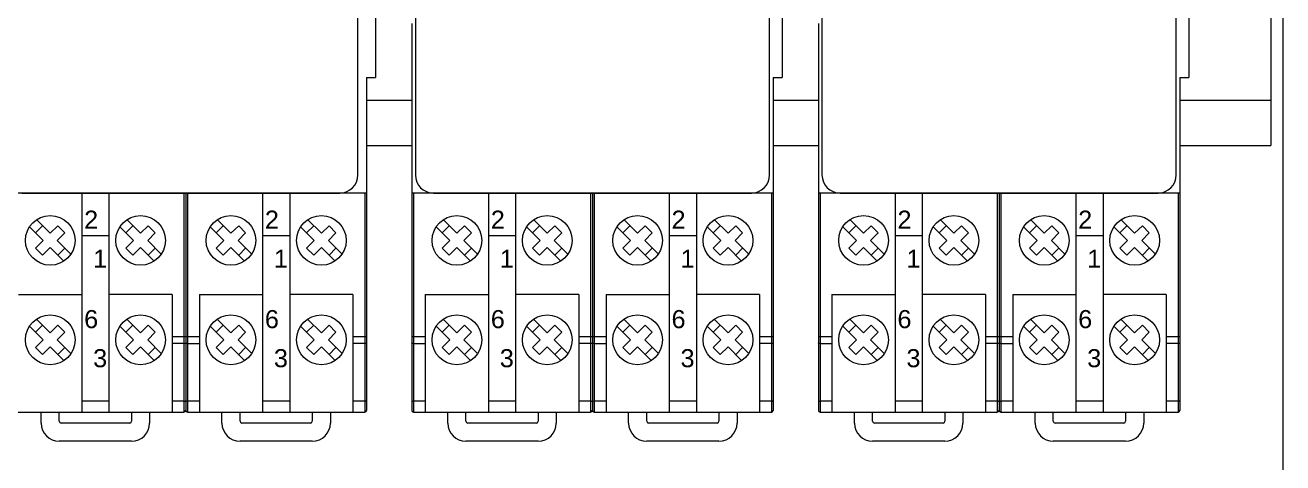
# Model space of a CAD drawing. Header units: millimetres. Extents: x 4137 to 6698, y 1400 to 3585.
# Drawn here: x 6354.3 to 6493.4, y 2736.2 to 2784.6 of the extents above; entities that cross this region are included whole.
import ezdxf

# ---------------------------------------------------------------- set-up
doc = ezdxf.new("R2010")
doc.units = ezdxf.units.MM
doc.layers.add('000-PI-Oprema', color=30, linetype='Continuous', lineweight=5)
doc.layers.add('002-PI-Kabelska kanalica', color=150, linetype='Continuous')
doc.styles.get("Standard").update_dxf_attribs({"font": 'arial.ttf'})

msp = doc.modelspace()

# ---------------------------------------------------------------- linework, layer by layer
at = {"layer": '000-PI-Oprema', "color": 0, "linetype": 'ByBlock', "lineweight": 0}
for p, q in [((6391.1, 2768), (6391.1, 2809.6)), ((6397.45, 2809.6), (6397.45, 2768)), ((6436.65, 2768), (6436.65, 2809.6)), ((6442.45, 2809.6), (6442.45, 2768)), ((6481.65, 2768), (6481.65, 2809.6)), ((6393.05, 2785.77), (6393.05, 2778.77)), ((6438.05, 2785.77), (6438.05, 2778.77)), ((6483.05, 2785.77), (6483.05, 2778.77)), ((6397.05, 2784.77), (6397.05, 2741.97)), ((6442.05, 2784.77), (6442.05, 2741.97)), ((6392.05, 2778.77), (6392.05, 2741.97)), ((6392.05, 2778.77), (6393.05, 2778.77)), ((6437.05, 2778.77), (6437.05, 2741.97)), ((6437.05, 2778.77), (6438.05, 2778.77)), ((6482.05, 2778.77), (6482.05, 2741.97)), ((6482.05, 2778.77), (6483.05, 2778.77)), ((6352.05, 2766.02), (6372.05, 2766.02)), ((6353.9, 2766), (6389.1, 2766)), ((6360.55, 2766.02), (6360.55, 2741.77)), ((6363.55, 2766.02), (6363.55, 2741.77)), ((6371.85, 2766.02), (6371.85, 2741.77)), ((6372.05, 2766.02), (6392.05, 2766.02)), ((6372.05, 2766.02), (6372.05, 2741.97)), ((6372.25, 2766.02), (6372.25, 2741.77)), ((6380.55, 2766.02), (6380.55, 2741.77)), ((6383.55, 2766.02), (6383.55, 2741.77)), ((6391.85, 2766.02), (6391.85, 2741.77)), ((6397.05, 2766.02), (6417.05, 2766.02)), ((6397.25, 2766.02), (6397.25, 2741.77)), ((6399.45, 2766), (6434.65, 2766)), ((6405.55, 2766.02), (6405.55, 2741.77)), ((6408.55, 2766.02), (6408.55, 2741.77)), ((6416.85, 2766.02), (6416.85, 2741.77)), ((6417.05, 2766.02), (6437.05, 2766.02)), ((6417.05, 2766.02), (6417.05, 2741.97)), ((6417.25, 2766.02), (6417.25, 2741.77)), ((6425.55, 2766.02), (6425.55, 2741.77)), ((6428.55, 2766.02), (6428.55, 2741.77)), ((6436.85, 2766.02), (6436.85, 2741.77)), ((6442.05, 2766.02), (6462.05, 2766.02)), ((6442.25, 2766.02), (6442.25, 2741.77)), ((6444.45, 2766), (6479.65, 2766)), ((6450.55, 2766.02), (6450.55, 2741.77)), ((6453.55, 2766.02), (6453.55, 2741.77)), ((6461.85, 2766.02), (6461.85, 2741.77)), ((6462.05, 2766.02), (6482.05, 2766.02)), ((6462.05, 2766.02), (6462.05, 2741.97)), ((6462.25, 2766.02), (6462.25, 2741.77)), ((6470.55, 2766.02), (6470.55, 2741.77)), ((6473.55, 2766.02), (6473.55, 2741.77)), ((6481.85, 2766.02), (6481.85, 2741.77)), ((6355.53, 2763.06), (6357.05, 2761.55)), ((6365.53, 2763.06), (6367.05, 2761.55)), ((6375.53, 2763.06), (6377.05, 2761.55)), ((6385.53, 2763.06), (6387.05, 2761.55)), ((6400.53, 2763.06), (6402.05, 2761.55)), ((6410.53, 2763.06), (6412.05, 2761.55)), ((6420.53, 2763.06), (6422.05, 2761.55)), ((6430.53, 2763.06), (6432.05, 2761.55)), ((6445.53, 2763.06), (6447.05, 2761.55)), ((6455.53, 2763.06), (6457.05, 2761.55)), ((6465.53, 2763.06), (6467.05, 2761.55)), ((6475.53, 2763.06), (6477.05, 2761.55)), ((6354.75, 2762.28), (6356.27, 2760.77)), ((6355.42, 2761.62), (6356.2, 2762.39)), ((6357.05, 2761.55), (6357.9, 2762.39)), ((6357.83, 2760.77), (6358.67, 2761.62)), ((6357.9, 2762.39), (6358.67, 2761.62)), ((6363.55, 2761.28), (6360.55, 2761.28)), ((6364.75, 2762.28), (6366.27, 2760.77)), ((6365.42, 2761.62), (6366.2, 2762.39)), ((6367.05, 2761.55), (6367.9, 2762.39)), ((6367.83, 2760.77), (6368.67, 2761.62)), ((6367.9, 2762.39), (6368.67, 2761.62)), ((6374.75, 2762.28), (6376.27, 2760.77)), ((6375.42, 2761.62), (6376.2, 2762.39)), ((6377.05, 2761.55), (6377.9, 2762.39)), ((6377.83, 2760.77), (6378.67, 2761.62)), ((6377.9, 2762.39), (6378.67, 2761.62)), ((6383.55, 2761.28), (6380.55, 2761.28)), ((6384.75, 2762.28), (6386.27, 2760.77)), ((6385.42, 2761.62), (6386.2, 2762.39)), ((6387.05, 2761.55), (6387.9, 2762.39)), ((6387.83, 2760.77), (6388.67, 2761.62)), ((6387.9, 2762.39), (6388.67, 2761.62)), ((6399.75, 2762.28), (6401.27, 2760.77)), ((6400.42, 2761.62), (6401.2, 2762.39)), ((6402.05, 2761.55), (6402.9, 2762.39)), ((6402.83, 2760.77), (6403.67, 2761.62)), ((6402.9, 2762.39), (6403.67, 2761.62)), ((6408.55, 2761.28), (6405.55, 2761.28)), ((6409.75, 2762.28), (6411.27, 2760.77)), ((6410.42, 2761.62), (6411.2, 2762.39)), ((6412.05, 2761.55), (6412.9, 2762.39)), ((6412.83, 2760.77), (6413.67, 2761.62)), ((6412.9, 2762.39), (6413.67, 2761.62)), ((6419.75, 2762.28), (6421.27, 2760.77)), ((6420.42, 2761.62), (6421.2, 2762.39)), ((6422.05, 2761.55), (6422.9, 2762.39)), ((6422.83, 2760.77), (6423.67, 2761.62)), ((6422.9, 2762.39), (6423.67, 2761.62)), ((6428.55, 2761.28), (6425.55, 2761.28)), ((6429.75, 2762.28), (6431.27, 2760.77)), ((6430.42, 2761.62), (6431.2, 2762.39)), ((6432.05, 2761.55), (6432.9, 2762.39)), ((6432.83, 2760.77), (6433.67, 2761.62)), ((6432.9, 2762.39), (6433.67, 2761.62)), ((6444.75, 2762.28), (6446.27, 2760.77)), ((6445.42, 2761.62), (6446.2, 2762.39)), ((6447.05, 2761.55), (6447.9, 2762.39)), ((6447.83, 2760.77), (6448.67, 2761.62)), ((6447.9, 2762.39), (6448.67, 2761.62)), ((6453.55, 2761.28), (6450.55, 2761.28)), ((6454.75, 2762.28), (6456.27, 2760.77)), ((6455.42, 2761.62), (6456.2, 2762.39)), ((6457.05, 2761.55), (6457.9, 2762.39)), ((6457.83, 2760.77), (6458.67, 2761.62)), ((6457.9, 2762.39), (6458.67, 2761.62)), ((6464.75, 2762.28), (6466.27, 2760.77)), ((6465.42, 2761.62), (6466.2, 2762.39)), ((6467.05, 2761.55), (6467.9, 2762.39)), ((6467.83, 2760.77), (6468.67, 2761.62)), ((6467.9, 2762.39), (6468.67, 2761.62)), ((6473.55, 2761.28), (6470.55, 2761.28)), ((6474.75, 2762.28), (6476.27, 2760.77)), ((6475.42, 2761.62), (6476.2, 2762.39)), ((6477.05, 2761.55), (6477.9, 2762.39)), ((6477.83, 2760.77), (6478.67, 2761.62)), ((6477.9, 2762.39), (6478.67, 2761.62)), ((6355.42, 2759.92), (6356.27, 2760.77)), ((6355.42, 2759.92), (6356.2, 2759.14)), ((6356.2, 2759.14), (6357.05, 2759.99)), ((6357.05, 2759.99), (6358.56, 2758.47)), ((6357.83, 2760.77), (6359.34, 2759.25)), ((6357.9, 2759.14), (6358.67, 2759.92)), ((6365.42, 2759.92), (6366.27, 2760.77)), ((6365.42, 2759.92), (6366.2, 2759.14)), ((6366.2, 2759.14), (6367.05, 2759.99)), ((6367.05, 2759.99), (6368.56, 2758.47)), ((6367.83, 2760.77), (6369.34, 2759.25)), ((6367.9, 2759.14), (6368.67, 2759.92)), ((6375.42, 2759.92), (6376.27, 2760.77)), ((6375.42, 2759.92), (6376.2, 2759.14)), ((6376.2, 2759.14), (6377.05, 2759.99)), ((6377.05, 2759.99), (6378.56, 2758.47)), ((6377.83, 2760.77), (6379.34, 2759.25)), ((6377.9, 2759.14), (6378.67, 2759.92)), ((6385.42, 2759.92), (6386.27, 2760.77)), ((6385.42, 2759.92), (6386.2, 2759.14)), ((6386.2, 2759.14), (6387.05, 2759.99)), ((6387.05, 2759.99), (6388.56, 2758.47)), ((6387.83, 2760.77), (6389.34, 2759.25)), ((6387.9, 2759.14), (6388.67, 2759.92)), ((6400.42, 2759.92), (6401.27, 2760.77)), ((6400.42, 2759.92), (6401.2, 2759.14)), ((6401.2, 2759.14), (6402.05, 2759.99)), ((6402.05, 2759.99), (6403.56, 2758.47)), ((6402.83, 2760.77), (6404.34, 2759.25)), ((6402.9, 2759.14), (6403.67, 2759.92)), ((6410.42, 2759.92), (6411.27, 2760.77)), ((6410.42, 2759.92), (6411.2, 2759.14)), ((6411.2, 2759.14), (6412.05, 2759.99)), ((6412.05, 2759.99), (6413.56, 2758.47)), ((6412.83, 2760.77), (6414.34, 2759.25)), ((6412.9, 2759.14), (6413.67, 2759.92)), ((6420.42, 2759.92), (6421.27, 2760.77)), ((6420.42, 2759.92), (6421.2, 2759.14)), ((6421.2, 2759.14), (6422.05, 2759.99)), ((6422.05, 2759.99), (6423.56, 2758.47)), ((6422.83, 2760.77), (6424.34, 2759.25)), ((6422.9, 2759.14), (6423.67, 2759.92)), ((6430.42, 2759.92), (6431.27, 2760.77)), ((6430.42, 2759.92), (6431.2, 2759.14)), ((6431.2, 2759.14), (6432.05, 2759.99)), ((6432.05, 2759.99), (6433.56, 2758.47)), ((6432.83, 2760.77), (6434.34, 2759.25)), ((6432.9, 2759.14), (6433.67, 2759.92)), ((6445.42, 2759.92), (6446.27, 2760.77)), ((6445.42, 2759.92), (6446.2, 2759.14)), ((6446.2, 2759.14), (6447.05, 2759.99)), ((6447.05, 2759.99), (6448.56, 2758.47)), ((6447.83, 2760.77), (6449.34, 2759.25)), ((6447.9, 2759.14), (6448.67, 2759.92)), ((6455.42, 2759.92), (6456.27, 2760.77)), ((6455.42, 2759.92), (6456.2, 2759.14)), ((6456.2, 2759.14), (6457.05, 2759.99)), ((6457.05, 2759.99), (6458.56, 2758.47)), ((6457.83, 2760.77), (6459.34, 2759.25)), ((6457.9, 2759.14), (6458.67, 2759.92)), ((6465.42, 2759.92), (6466.27, 2760.77)), ((6465.42, 2759.92), (6466.2, 2759.14)), ((6466.2, 2759.14), (6467.05, 2759.99)), ((6467.05, 2759.99), (6468.56, 2758.47)), ((6467.83, 2760.77), (6469.34, 2759.25)), ((6467.9, 2759.14), (6468.67, 2759.92)), ((6475.42, 2759.92), (6476.27, 2760.77)), ((6475.42, 2759.92), (6476.2, 2759.14)), ((6476.2, 2759.14), (6477.05, 2759.99)), ((6477.05, 2759.99), (6478.56, 2758.47)), ((6477.83, 2760.77), (6479.34, 2759.25)), ((6477.9, 2759.14), (6478.67, 2759.92)), ((6353.55, 2754.77), (6360.55, 2754.77)), ((6370.55, 2754.77), (6363.55, 2754.77)), ((6370.55, 2754.77), (6370.55, 2741.77)), ((6373.55, 2754.77), (6373.55, 2741.77)), ((6373.55, 2754.77), (6380.55, 2754.77)), ((6390.55, 2754.77), (6383.55, 2754.77)), ((6390.55, 2754.77), (6390.55, 2741.77)), ((6398.55, 2754.77), (6398.55, 2741.77)), ((6398.55, 2754.77), (6405.55, 2754.77)), ((6415.55, 2754.77), (6408.55, 2754.77)), ((6415.55, 2754.77), (6415.55, 2741.77)), ((6418.55, 2754.77), (6418.55, 2741.77)), ((6418.55, 2754.77), (6425.55, 2754.77)), ((6435.55, 2754.77), (6428.55, 2754.77)), ((6435.55, 2754.77), (6435.55, 2741.77)), ((6443.55, 2754.77), (6443.55, 2741.77)), ((6443.55, 2754.77), (6450.55, 2754.77)), ((6460.55, 2754.77), (6453.55, 2754.77)), ((6460.55, 2754.77), (6460.55, 2741.77)), ((6463.55, 2754.77), (6463.55, 2741.77)), ((6463.55, 2754.77), (6470.55, 2754.77)), ((6480.55, 2754.77), (6473.55, 2754.77)), ((6480.55, 2754.77), (6480.55, 2741.77)), ((6355.53, 2752.06), (6357.05, 2750.55)), ((6365.53, 2752.06), (6367.05, 2750.55)), ((6375.53, 2752.06), (6377.05, 2750.55)), ((6385.53, 2752.06), (6387.05, 2750.55)), ((6400.53, 2752.06), (6402.05, 2750.55)), ((6410.53, 2752.06), (6412.05, 2750.55)), ((6420.53, 2752.06), (6422.05, 2750.55)), ((6430.53, 2752.06), (6432.05, 2750.55)), ((6445.53, 2752.06), (6447.05, 2750.55)), ((6455.53, 2752.06), (6457.05, 2750.55)), ((6465.53, 2752.06), (6467.05, 2750.55)), ((6475.53, 2752.06), (6477.05, 2750.55)), ((6354.75, 2751.28), (6356.27, 2749.77)), ((6355.42, 2750.62), (6356.2, 2751.39)), ((6357.05, 2750.55), (6357.9, 2751.39)), ((6357.83, 2749.77), (6358.67, 2750.62)), ((6357.9, 2751.39), (6358.67, 2750.62)), ((6364.75, 2751.28), (6366.27, 2749.77)), ((6365.42, 2750.62), (6366.2, 2751.39)), ((6367.05, 2750.55), (6367.9, 2751.39)), ((6367.83, 2749.77), (6368.67, 2750.62)), ((6367.9, 2751.39), (6368.67, 2750.62)), ((6370.55, 2750.14), (6372.05, 2750.14)), ((6372.05, 2750.14), (6373.55, 2750.14)), ((6374.75, 2751.28), (6376.27, 2749.77)), ((6375.42, 2750.62), (6376.2, 2751.39)), ((6377.05, 2750.55), (6377.9, 2751.39)), ((6377.83, 2749.77), (6378.67, 2750.62)), ((6377.9, 2751.39), (6378.67, 2750.62)), ((6384.75, 2751.28), (6386.27, 2749.77)), ((6385.42, 2750.62), (6386.2, 2751.39)), ((6387.05, 2750.55), (6387.9, 2751.39)), ((6387.83, 2749.77), (6388.67, 2750.62)), ((6387.9, 2751.39), (6388.67, 2750.62)), ((6390.55, 2750.14), (6392.05, 2750.14)), ((6397.05, 2750.14), (6398.55, 2750.14)), ((6399.75, 2751.28), (6401.27, 2749.77)), ((6400.42, 2750.62), (6401.2, 2751.39)), ((6402.05, 2750.55), (6402.9, 2751.39)), ((6402.83, 2749.77), (6403.67, 2750.62)), ((6402.9, 2751.39), (6403.67, 2750.62)), ((6409.75, 2751.28), (6411.27, 2749.77)), ((6410.42, 2750.62), (6411.2, 2751.39)), ((6412.05, 2750.55), (6412.9, 2751.39)), ((6412.83, 2749.77), (6413.67, 2750.62)), ((6412.9, 2751.39), (6413.67, 2750.62)), ((6415.55, 2750.14), (6417.05, 2750.14)), ((6417.05, 2750.14), (6418.55, 2750.14)), ((6419.75, 2751.28), (6421.27, 2749.77)), ((6420.42, 2750.62), (6421.2, 2751.39)), ((6422.05, 2750.55), (6422.9, 2751.39)), ((6422.83, 2749.77), (6423.67, 2750.62)), ((6422.9, 2751.39), (6423.67, 2750.62)), ((6429.75, 2751.28), (6431.27, 2749.77)), ((6430.42, 2750.62), (6431.2, 2751.39)), ((6432.05, 2750.55), (6432.9, 2751.39)), ((6432.83, 2749.77), (6433.67, 2750.62)), ((6432.9, 2751.39), (6433.67, 2750.62)), ((6435.55, 2750.14), (6437.05, 2750.14)), ((6442.05, 2750.14), (6443.55, 2750.14)), ((6444.75, 2751.28), (6446.27, 2749.77)), ((6445.42, 2750.62), (6446.2, 2751.39)), ((6447.05, 2750.55), (6447.9, 2751.39)), ((6447.83, 2749.77), (6448.67, 2750.62)), ((6447.9, 2751.39), (6448.67, 2750.62)), ((6454.75, 2751.28), (6456.27, 2749.77)), ((6455.42, 2750.62), (6456.2, 2751.39)), ((6457.05, 2750.55), (6457.9, 2751.39)), ((6457.83, 2749.77), (6458.67, 2750.62)), ((6457.9, 2751.39), (6458.67, 2750.62)), ((6460.55, 2750.14), (6462.05, 2750.14)), ((6462.05, 2750.14), (6463.55, 2750.14)), ((6464.75, 2751.28), (6466.27, 2749.77)), ((6465.42, 2750.62), (6466.2, 2751.39)), ((6467.05, 2750.55), (6467.9, 2751.39)), ((6467.83, 2749.77), (6468.67, 2750.62)), ((6467.9, 2751.39), (6468.67, 2750.62)), ((6474.75, 2751.28), (6476.27, 2749.77)), ((6475.42, 2750.62), (6476.2, 2751.39)), ((6477.05, 2750.55), (6477.9, 2751.39)), ((6477.83, 2749.77), (6478.67, 2750.62)), ((6477.9, 2751.39), (6478.67, 2750.62)), ((6480.55, 2750.14), (6482.05, 2750.14)), ((6355.42, 2748.92), (6356.27, 2749.77)), ((6355.42, 2748.92), (6356.2, 2748.14)), ((6356.2, 2748.14), (6357.05, 2748.99)), ((6357.05, 2748.99), (6358.56, 2747.47)), ((6357.83, 2749.77), (6359.34, 2748.25)), ((6357.9, 2748.14), (6358.67, 2748.92)), ((6365.42, 2748.92), (6366.27, 2749.77)), ((6365.42, 2748.92), (6366.2, 2748.14)), ((6366.2, 2748.14), (6367.05, 2748.99)), ((6367.05, 2748.99), (6368.56, 2747.47)), ((6367.83, 2749.77), (6369.34, 2748.25)), ((6367.9, 2748.14), (6368.67, 2748.92)), ((6371.85, 2749.36), (6370.55, 2749.36)), ((6372.25, 2749.36), (6373.55, 2749.36)), ((6375.42, 2748.92), (6376.27, 2749.77)), ((6375.42, 2748.92), (6376.2, 2748.14)), ((6376.2, 2748.14), (6377.05, 2748.99)), ((6377.05, 2748.99), (6378.56, 2747.47)), ((6377.83, 2749.77), (6379.34, 2748.25)), ((6377.9, 2748.14), (6378.67, 2748.92)), ((6385.42, 2748.92), (6386.27, 2749.77)), ((6385.42, 2748.92), (6386.2, 2748.14)), ((6386.2, 2748.14), (6387.05, 2748.99)), ((6387.05, 2748.99), (6388.56, 2747.47)), ((6387.83, 2749.77), (6389.34, 2748.25)), ((6387.9, 2748.14), (6388.67, 2748.92)), ((6391.85, 2749.36), (6390.55, 2749.36)), ((6397.25, 2749.36), (6398.55, 2749.36)), ((6400.42, 2748.92), (6401.27, 2749.77)), ((6400.42, 2748.92), (6401.2, 2748.14)), ((6401.2, 2748.14), (6402.05, 2748.99)), ((6402.05, 2748.99), (6403.56, 2747.47)), ((6402.83, 2749.77), (6404.34, 2748.25)), ((6402.9, 2748.14), (6403.67, 2748.92)), ((6410.42, 2748.92), (6411.27, 2749.77)), ((6410.42, 2748.92), (6411.2, 2748.14)), ((6411.2, 2748.14), (6412.05, 2748.99)), ((6412.05, 2748.99), (6413.56, 2747.47)), ((6412.83, 2749.77), (6414.34, 2748.25)), ((6412.9, 2748.14), (6413.67, 2748.92)), ((6416.85, 2749.36), (6415.55, 2749.36)), ((6417.25, 2749.36), (6418.55, 2749.36)), ((6420.42, 2748.92), (6421.27, 2749.77)), ((6420.42, 2748.92), (6421.2, 2748.14)), ((6421.2, 2748.14), (6422.05, 2748.99)), ((6422.05, 2748.99), (6423.56, 2747.47)), ((6422.83, 2749.77), (6424.34, 2748.25)), ((6422.9, 2748.14), (6423.67, 2748.92)), ((6430.42, 2748.92), (6431.27, 2749.77)), ((6430.42, 2748.92), (6431.2, 2748.14)), ((6431.2, 2748.14), (6432.05, 2748.99)), ((6432.05, 2748.99), (6433.56, 2747.47)), ((6432.83, 2749.77), (6434.34, 2748.25)), ((6432.9, 2748.14), (6433.67, 2748.92)), ((6436.85, 2749.36), (6435.55, 2749.36)), ((6442.25, 2749.36), (6443.55, 2749.36)), ((6445.42, 2748.92), (6446.27, 2749.77)), ((6445.42, 2748.92), (6446.2, 2748.14)), ((6446.2, 2748.14), (6447.05, 2748.99)), ((6447.05, 2748.99), (6448.56, 2747.47)), ((6447.83, 2749.77), (6449.34, 2748.25)), ((6447.9, 2748.14), (6448.67, 2748.92)), ((6455.42, 2748.92), (6456.27, 2749.77)), ((6455.42, 2748.92), (6456.2, 2748.14)), ((6456.2, 2748.14), (6457.05, 2748.99)), ((6457.05, 2748.99), (6458.56, 2747.47)), ((6457.83, 2749.77), (6459.34, 2748.25)), ((6457.9, 2748.14), (6458.67, 2748.92)), ((6461.85, 2749.36), (6460.55, 2749.36)), ((6462.25, 2749.36), (6463.55, 2749.36)), ((6465.42, 2748.92), (6466.27, 2749.77)), ((6465.42, 2748.92), (6466.2, 2748.14)), ((6466.2, 2748.14), (6467.05, 2748.99)), ((6467.05, 2748.99), (6468.56, 2747.47)), ((6467.83, 2749.77), (6469.34, 2748.25)), ((6467.9, 2748.14), (6468.67, 2748.92)), ((6475.42, 2748.92), (6476.27, 2749.77)), ((6475.42, 2748.92), (6476.2, 2748.14)), ((6476.2, 2748.14), (6477.05, 2748.99)), ((6477.05, 2748.99), (6478.56, 2747.47)), ((6477.83, 2749.77), (6479.34, 2748.25)), ((6477.9, 2748.14), (6478.67, 2748.92)), ((6481.85, 2749.36), (6480.55, 2749.36)), ((6352.25, 2741.77), (6371.85, 2741.77)), ((6356.05, 2740.57), (6356.05, 2741.77)), ((6358.05, 2740.77), (6358.05, 2741.77)), ((6363.55, 2742.98), (6360.55, 2742.98)), ((6366.05, 2741.77), (6366.05, 2740.77)), ((6368.05, 2741.77), (6368.05, 2740.57)), ((6371.85, 2742.98), (6370.55, 2742.98)), ((6373.55, 2742.98), (6372.25, 2742.98)), ((6372.25, 2741.77), (6391.85, 2741.77)), ((6376.05, 2740.57), (6376.05, 2741.77)), ((6378.05, 2740.77), (6378.05, 2741.77)), ((6383.55, 2742.98), (6380.55, 2742.98)), ((6386.05, 2741.77), (6386.05, 2740.77)), ((6388.05, 2741.77), (6388.05, 2740.57)), ((6391.85, 2742.98), (6390.55, 2742.98)), ((6398.55, 2742.98), (6397.25, 2742.98)), ((6397.25, 2741.77), (6416.85, 2741.77)), ((6401.05, 2740.57), (6401.05, 2741.77)), ((6403.05, 2740.77), (6403.05, 2741.77)), ((6403.05, 2740.77), (6403.05, 2741.77)), ((6408.55, 2742.98), (6405.55, 2742.98)), ((6411.05, 2741.77), (6411.05, 2740.77)), ((6411.05, 2741.77), (6411.05, 2740.77)), ((6413.05, 2741.77), (6413.05, 2740.57)), ((6416.85, 2742.98), (6415.55, 2742.98)), ((6418.55, 2742.98), (6417.25, 2742.98)), ((6417.25, 2741.77), (6436.85, 2741.77)), ((6421.05, 2740.57), (6421.05, 2741.77)), ((6423.05, 2740.77), (6423.05, 2741.77)), ((6428.55, 2742.98), (6425.55, 2742.98)), ((6431.05, 2741.77), (6431.05, 2740.77)), ((6433.05, 2741.77), (6433.05, 2740.57)), ((6436.85, 2742.98), (6435.55, 2742.98)), ((6443.55, 2742.98), (6442.25, 2742.98)), ((6442.25, 2741.77), (6461.85, 2741.77)), ((6446.05, 2740.57), (6446.05, 2741.77)), ((6448.05, 2740.77), (6448.05, 2741.77)), ((6448.05, 2740.77), (6448.05, 2741.77)), ((6453.55, 2742.98), (6450.55, 2742.98)), ((6456.05, 2741.77), (6456.05, 2740.77)), ((6456.05, 2741.77), (6456.05, 2740.77)), ((6458.05, 2741.77), (6458.05, 2740.57)), ((6461.85, 2742.98), (6460.55, 2742.98)), ((6463.55, 2742.98), (6462.25, 2742.98)), ((6462.25, 2741.77), (6481.85, 2741.77)), ((6466.05, 2740.57), (6466.05, 2741.77)), ((6468.05, 2740.77), (6468.05, 2741.77)), ((6473.55, 2742.98), (6470.55, 2742.98)), ((6476.05, 2741.77), (6476.05, 2740.77)), ((6478.05, 2741.77), (6478.05, 2740.57)), ((6481.85, 2742.98), (6480.55, 2742.98)), ((6365.85, 2740.57), (6358.25, 2740.57)), ((6365.85, 2740.57), (6358.25, 2740.57)), ((6385.85, 2740.57), (6378.25, 2740.57)), ((6410.85, 2740.57), (6403.25, 2740.57)), ((6410.85, 2740.57), (6403.25, 2740.57)), ((6430.85, 2740.57), (6423.25, 2740.57)), ((6455.85, 2740.57), (6448.25, 2740.57)), ((6455.85, 2740.57), (6448.25, 2740.57)), ((6475.85, 2740.57), (6468.25, 2740.57)), ((6366.05, 2738.57), (6358.05, 2738.57)), ((6386.05, 2738.57), (6378.05, 2738.57)), ((6411.05, 2738.57), (6403.05, 2738.57)), ((6431.05, 2738.57), (6423.05, 2738.57)), ((6456.05, 2738.57), (6448.05, 2738.57)), ((6476.05, 2738.57), (6468.05, 2738.57))]:
    msp.add_line(p, q, dxfattribs=at)
for points in [[(6372.05, 2749.44), (6372.05, 2749.43), (6372.04, 2749.42), (6372.03, 2749.41), (6372.02, 2749.4), (6372.01, 2749.39), (6371.99, 2749.38), (6371.97, 2749.38), (6371.95, 2749.37), (6371.92, 2749.37), (6371.9, 2749.36), (6371.87, 2749.36), (6371.85, 2749.36)], [(6372.25, 2749.36), (6372.22, 2749.36), (6372.2, 2749.36), (6372.17, 2749.37), (6372.15, 2749.37), (6372.13, 2749.38), (6372.11, 2749.38), (6372.09, 2749.39), (6372.07, 2749.4), (6372.06, 2749.41), (6372.05, 2749.42), (6372.05, 2749.43), (6372.05, 2749.44)], [(6392.05, 2749.44), (6392.05, 2749.43), (6392.04, 2749.42), (6392.03, 2749.41), (6392.02, 2749.4), (6392.01, 2749.39), (6391.99, 2749.38), (6391.97, 2749.38), (6391.95, 2749.37), (6391.92, 2749.37), (6391.9, 2749.36), (6391.87, 2749.36), (6391.85, 2749.36)], [(6397.25, 2749.36), (6397.22, 2749.36), (6397.2, 2749.36), (6397.17, 2749.37), (6397.15, 2749.37), (6397.13, 2749.38), (6397.11, 2749.38), (6397.09, 2749.39), (6397.07, 2749.4), (6397.06, 2749.41), (6397.05, 2749.42), (6397.05, 2749.43), (6397.05, 2749.44)], [(6417.05, 2749.44), (6417.05, 2749.43), (6417.04, 2749.42), (6417.03, 2749.41), (6417.02, 2749.4), (6417.01, 2749.39), (6416.99, 2749.38), (6416.97, 2749.38), (6416.95, 2749.37), (6416.92, 2749.37), (6416.9, 2749.36), (6416.87, 2749.36), (6416.85, 2749.36)], [(6417.25, 2749.36), (6417.22, 2749.36), (6417.2, 2749.36), (6417.17, 2749.37), (6417.15, 2749.37), (6417.13, 2749.38), (6417.11, 2749.38), (6417.09, 2749.39), (6417.07, 2749.4), (6417.06, 2749.41), (6417.05, 2749.42), (6417.05, 2749.43), (6417.05, 2749.44)], [(6437.05, 2749.44), (6437.05, 2749.43), (6437.04, 2749.42), (6437.03, 2749.41), (6437.02, 2749.4), (6437.01, 2749.39), (6436.99, 2749.38), (6436.97, 2749.38), (6436.95, 2749.37), (6436.92, 2749.37), (6436.9, 2749.36), (6436.87, 2749.36), (6436.85, 2749.36)], [(6442.25, 2749.36), (6442.22, 2749.36), (6442.2, 2749.36), (6442.17, 2749.37), (6442.15, 2749.37), (6442.13, 2749.38), (6442.11, 2749.38), (6442.09, 2749.39), (6442.07, 2749.4), (6442.06, 2749.41), (6442.05, 2749.42), (6442.05, 2749.43), (6442.05, 2749.44)], [(6462.05, 2749.44), (6462.05, 2749.43), (6462.04, 2749.42), (6462.03, 2749.41), (6462.02, 2749.4), (6462.01, 2749.39), (6461.99, 2749.38), (6461.97, 2749.38), (6461.95, 2749.37), (6461.92, 2749.37), (6461.9, 2749.36), (6461.87, 2749.36), (6461.85, 2749.36)], [(6462.25, 2749.36), (6462.22, 2749.36), (6462.2, 2749.36), (6462.17, 2749.37), (6462.15, 2749.37), (6462.13, 2749.38), (6462.11, 2749.38), (6462.09, 2749.39), (6462.07, 2749.4), (6462.06, 2749.41), (6462.05, 2749.42), (6462.05, 2749.43), (6462.05, 2749.44)], [(6482.05, 2749.44), (6482.05, 2749.43), (6482.04, 2749.42), (6482.03, 2749.41), (6482.02, 2749.4), (6482.01, 2749.39), (6481.99, 2749.38), (6481.97, 2749.38), (6481.95, 2749.37), (6481.92, 2749.37), (6481.9, 2749.36), (6481.87, 2749.36), (6481.85, 2749.36)], [(6371.85, 2742.98), (6371.87, 2742.98), (6371.9, 2742.99), (6371.92, 2742.99), (6371.95, 2742.99), (6371.97, 2743), (6371.99, 2743.01), (6372.01, 2743.01), (6372.02, 2743.02), (6372.03, 2743.03), (6372.04, 2743.04), (6372.05, 2743.05), (6372.05, 2743.06)], [(6372.05, 2743.06), (6372.05, 2743.05), (6372.05, 2743.04), (6372.06, 2743.03), (6372.07, 2743.02), (6372.09, 2743.01), (6372.11, 2743.01), (6372.13, 2743), (6372.15, 2742.99), (6372.17, 2742.99), (6372.2, 2742.99), (6372.22, 2742.98), (6372.25, 2742.98)], [(6391.85, 2742.98), (6391.87, 2742.98), (6391.9, 2742.99), (6391.92, 2742.99), (6391.95, 2742.99), (6391.97, 2743), (6391.99, 2743.01), (6392.01, 2743.01), (6392.02, 2743.02), (6392.03, 2743.03), (6392.04, 2743.04), (6392.05, 2743.05), (6392.05, 2743.06)], [(6397.05, 2743.06), (6397.05, 2743.05), (6397.05, 2743.04), (6397.06, 2743.03), (6397.07, 2743.02), (6397.09, 2743.01), (6397.11, 2743.01), (6397.13, 2743), (6397.15, 2742.99), (6397.17, 2742.99), (6397.2, 2742.99), (6397.22, 2742.98), (6397.25, 2742.98)], [(6416.85, 2742.98), (6416.87, 2742.98), (6416.9, 2742.99), (6416.92, 2742.99), (6416.95, 2742.99), (6416.97, 2743), (6416.99, 2743.01), (6417.01, 2743.01), (6417.02, 2743.02), (6417.03, 2743.03), (6417.04, 2743.04), (6417.05, 2743.05), (6417.05, 2743.06)], [(6417.05, 2743.06), (6417.05, 2743.05), (6417.05, 2743.04), (6417.06, 2743.03), (6417.07, 2743.02), (6417.09, 2743.01), (6417.11, 2743.01), (6417.13, 2743), (6417.15, 2742.99), (6417.17, 2742.99), (6417.2, 2742.99), (6417.22, 2742.98), (6417.25, 2742.98)], [(6436.85, 2742.98), (6436.87, 2742.98), (6436.9, 2742.99), (6436.92, 2742.99), (6436.95, 2742.99), (6436.97, 2743), (6436.99, 2743.01), (6437.01, 2743.01), (6437.02, 2743.02), (6437.03, 2743.03), (6437.04, 2743.04), (6437.05, 2743.05), (6437.05, 2743.06)], [(6442.05, 2743.06), (6442.05, 2743.05), (6442.05, 2743.04), (6442.06, 2743.03), (6442.07, 2743.02), (6442.09, 2743.01), (6442.11, 2743.01), (6442.13, 2743), (6442.15, 2742.99), (6442.17, 2742.99), (6442.2, 2742.99), (6442.22, 2742.98), (6442.25, 2742.98)], [(6461.85, 2742.98), (6461.87, 2742.98), (6461.9, 2742.99), (6461.92, 2742.99), (6461.95, 2742.99), (6461.97, 2743), (6461.99, 2743.01), (6462.01, 2743.01), (6462.02, 2743.02), (6462.03, 2743.03), (6462.04, 2743.04), (6462.05, 2743.05), (6462.05, 2743.06)], [(6462.05, 2743.06), (6462.05, 2743.05), (6462.05, 2743.04), (6462.06, 2743.03), (6462.07, 2743.02), (6462.09, 2743.01), (6462.11, 2743.01), (6462.13, 2743), (6462.15, 2742.99), (6462.17, 2742.99), (6462.2, 2742.99), (6462.22, 2742.98), (6462.25, 2742.98)], [(6481.85, 2742.98), (6481.87, 2742.98), (6481.9, 2742.99), (6481.92, 2742.99), (6481.95, 2742.99), (6481.97, 2743), (6481.99, 2743.01), (6482.01, 2743.01), (6482.02, 2743.02), (6482.03, 2743.03), (6482.04, 2743.04), (6482.05, 2743.05), (6482.05, 2743.06)]]:
    msp.add_lwpolyline(points, dxfattribs=at)
for centre in [(6357.05, 2760.77), (6367.05, 2760.77), (6377.05, 2760.77), (6387.05, 2760.77), (6402.05, 2760.77), (6412.05, 2760.77), (6422.05, 2760.77), (6432.05, 2760.77), (6447.05, 2760.77), (6457.05, 2760.77), (6467.05, 2760.77), (6477.05, 2760.77), (6357.05, 2749.77), (6367.05, 2749.77), (6377.05, 2749.77), (6387.05, 2749.77), (6402.05, 2749.77), (6412.05, 2749.77), (6422.05, 2749.77), (6432.05, 2749.77), (6447.05, 2749.77), (6457.05, 2749.77), (6467.05, 2749.77), (6477.05, 2749.77)]:
    msp.add_circle(centre, 2.75, dxfattribs=at)
for centre, radius, start, end in [((6389.1, 2768), 2, 270, 0), ((6399.45, 2768), 2, 180, 270), ((6434.65, 2768), 2, 270, 0), ((6444.45, 2768), 2, 180, 270), ((6479.65, 2768), 2, 270, 0), ((6371.85, 2741.97), 0.2, 270, 0), ((6372.25, 2741.97), 0.2, 180, 270), ((6391.85, 2741.97), 0.2, 270, 0), ((6397.25, 2741.97), 0.2, 180, 270), ((6416.85, 2741.97), 0.2, 270, 0), ((6417.25, 2741.97), 0.2, 180, 270), ((6436.85, 2741.97), 0.2, 270, 0), ((6442.25, 2741.97), 0.2, 180, 270), ((6461.85, 2741.97), 0.2, 270, 0), ((6462.25, 2741.97), 0.2, 180, 270), ((6481.85, 2741.97), 0.2, 270, 0), ((6358.05, 2740.57), 2, 180, 270), ((6358.25, 2740.77), 0.2, 180, 270), ((6358.25, 2740.77), 0.2, 180, 270), ((6365.85, 2740.77), 0.2, 270, 0), ((6365.85, 2740.77), 0.2, 270, 0), ((6366.05, 2740.57), 2, 270, 0), ((6378.05, 2740.57), 2, 180, 270), ((6378.25, 2740.77), 0.2, 180, 270), ((6385.85, 2740.77), 0.2, 270, 0), ((6386.05, 2740.57), 2, 270, 0), ((6403.05, 2740.57), 2, 180, 270), ((6403.25, 2740.77), 0.2, 180, 270), ((6403.25, 2740.77), 0.2, 180, 270), ((6410.85, 2740.77), 0.2, 270, 0), ((6410.85, 2740.77), 0.2, 270, 0), ((6411.05, 2740.57), 2, 270, 0), ((6423.05, 2740.57), 2, 180, 270), ((6423.25, 2740.77), 0.2, 180, 270), ((6430.85, 2740.77), 0.2, 270, 0), ((6431.05, 2740.57), 2, 270, 0), ((6448.05, 2740.57), 2, 180, 270), ((6448.25, 2740.77), 0.2, 180, 270), ((6448.25, 2740.77), 0.2, 180, 270), ((6455.85, 2740.77), 0.2, 270, 0), ((6455.85, 2740.77), 0.2, 270, 0), ((6456.05, 2740.57), 2, 270, 0), ((6468.05, 2740.57), 2, 180, 270), ((6468.25, 2740.77), 0.2, 180, 270), ((6475.85, 2740.77), 0.2, 270, 0), ((6476.05, 2740.57), 2, 270, 0)]:
    msp.add_arc(centre, radius, start, end, dxfattribs=at)
at = {"layer": '002-PI-Kabelska kanalica', "color": 0, "linetype": 'ByBlock', "lineweight": 0}
msp.add_line((6493.45, 3120.78), (6493.45, 1735.78), dxfattribs=at)
at = {"layer": '002-PI-Kabelska kanalica', "color": 0, "linetype": 'ByBlock', "lineweight": 0, "ltscale": 0.25}
for p, q in [((6492.11, 2806.27), (6492.11, 2771.27)), ((6392.05, 2776.27), (6397.05, 2776.27)), ((6437.05, 2776.27), (6442.05, 2776.27)), ((6482.05, 2776.27), (6492.11, 2776.27)), ((6392.05, 2771.27), (6397.05, 2771.27)), ((6437.05, 2771.27), (6442.05, 2771.27)), ((6482.05, 2771.27), (6492.11, 2771.27))]:
    msp.add_line(p, q, dxfattribs=at)

# ---------------------------------------------------------------- texts
at = {"layer": '000-PI-Oprema', "color": 0, "linetype": 'ByBlock', "lineweight": 0, "char_height": 1.9995, "width": 2.5471}
for s, insert, attachment_point in [('{\\fArial|b0|i0|c0|p34;2}', (6360.8, 2764.06), 1), ('{\\fArial|b0|i0|c0|p34;2}', (6380.8, 2764.06), 1), ('{\\fArial|b0|i0|c0|p34;2}', (6405.8, 2764.06), 1), ('{\\fArial|b0|i0|c0|p34;2}', (6425.8, 2764.06), 1), ('{\\fArial|b0|i0|c0|p34;2}', (6450.8, 2764.06), 1), ('{\\fArial|b0|i0|c0|p34;2}', (6470.8, 2764.06), 1), ('{\\fArial|b0|i0|c0|p34;1}', (6363.35, 2759.74), 3), ('{\\fArial|b0|i0|c0|p34;1}', (6383.35, 2759.74), 3), ('{\\fArial|b0|i0|c0|p34;1}', (6408.35, 2759.74), 3), ('{\\fArial|b0|i0|c0|p34;1}', (6428.35, 2759.74), 3), ('{\\fArial|b0|i0|c0|p34;1}', (6453.35, 2759.74), 3), ('{\\fArial|b0|i0|c0|p34;1}', (6473.35, 2759.74), 3), ('{\\fArial|b0|i0|c0|p34;6}', (6360.8, 2753.06), 1), ('{\\fArial|b0|i0|c0|p34;6}', (6380.8, 2753.06), 1), ('{\\fArial|b0|i0|c0|p34;6}', (6405.8, 2753.06), 1), ('{\\fArial|b0|i0|c0|p34;6}', (6425.8, 2753.06), 1), ('{\\fArial|b0|i0|c0|p34;6}', (6450.8, 2753.06), 1), ('{\\fArial|b0|i0|c0|p34;6}', (6470.8, 2753.06), 1), ('{\\fArial|b0|i0|c0|p34;3}', (6363.35, 2748.74), 3), ('{\\fArial|b0|i0|c0|p34;3}', (6383.35, 2748.74), 3), ('{\\fArial|b0|i0|c0|p34;3}', (6408.35, 2748.74), 3), ('{\\fArial|b0|i0|c0|p34;3}', (6428.35, 2748.74), 3), ('{\\fArial|b0|i0|c0|p34;3}', (6453.35, 2748.74), 3), ('{\\fArial|b0|i0|c0|p34;3}', (6473.35, 2748.74), 3)]:
    msp.add_mtext(s, dxfattribs=dict(at, insert=insert, attachment_point=attachment_point))

doc.saveas('drawing.dxf')
